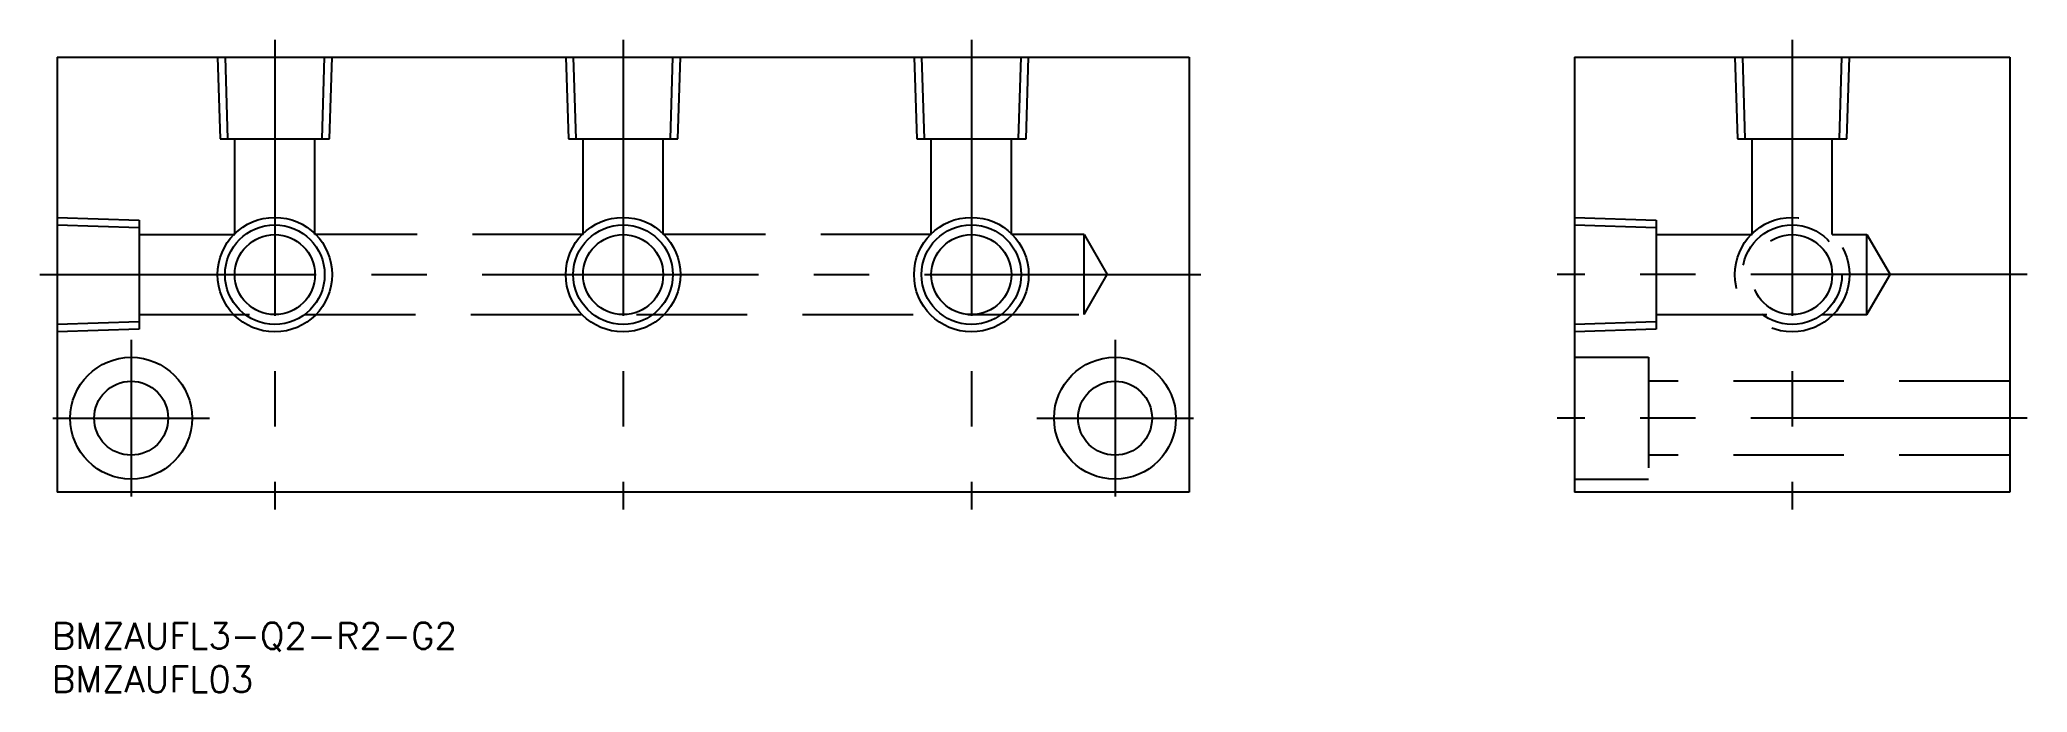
# Model space of a CAD drawing. Extents: x -2 to 226, y -23 to 52.
import ezdxf

# ---------------------------------------------------------------- set-up
doc = ezdxf.new("R2010")
doc.units = 0
doc.linetypes.add('CENTER', pattern=[50.8, 31.75, -6.35, 6.35, -6.35])
doc.linetypes.add('DASHED', pattern=[19.05, 12.7, -6.35])
doc.layers.get('0').update_dxf_attribs({"linetype": 'CONTINUOUS'})
doc.layers.add('CENTER', color=1, linetype='CONTINUOUS')
doc.styles.get("Standard").update_dxf_attribs({"font": 'txt.shx', "height": 3, "bigfont": 'bigfont.shx'})

# ---------------------------------------------------------------- blocks, each defined once
blk = doc.blocks.new('*U2')
at = {"color": 7, "linetype": 'CONTINUOUS'}
blk.add_text('BMZAUFL3-Q2-R2-G2', height=3, dxfattribs=at).set_placement((-0.625, -18))
blk = doc.blocks.new('*U3')
at = {"color": 7, "linetype": 'CONTINUOUS'}
blk.add_text('BMZAUFL03', height=3, dxfattribs=at).set_placement((-0.625, -23))

msp = doc.modelspace()

# ---------------------------------------------------------------- linework, layer by layer
at = {"color": 7, "linetype": 'CONTINUOUS'}
for p, q in [((0, 50), (130, 50)), ((0, 50), (0, 0)), ((130, 50), (130, 0)), ((174.27, 50), (224.27, 50)), ((174.27, 50), (174.27, 0)), ((224.27, 50), (224.27, 0)), ((130, 0), (0, 0)), ((224.27, 0), (174.27, 0))]:
    msp.add_line(p, q, dxfattribs=at)
at = {"color": 3, "linetype": 'DASHED'}
for p, q in [((18.42, 50), (18.72, 40.6)), ((19.28, 50), (19.57, 40.6)), ((30.43, 40.6), (30.72, 50)), ((31.28, 40.6), (31.58, 50)), ((58.42, 50), (58.72, 40.6)), ((59.28, 50), (59.57, 40.6)), ((70.43, 40.6), (70.72, 50)), ((71.28, 40.6), (71.58, 50)), ((98.42, 50), (98.72, 40.6)), ((99.28, 50), (99.57, 40.6)), ((110.43, 40.6), (110.72, 50)), ((111.28, 40.6), (111.58, 50)), ((192.69, 50), (192.99, 40.6)), ((193.55, 50), (193.84, 40.6)), ((204.7, 40.6), (204.99, 50)), ((205.56, 40.6), (205.85, 50)), ((18.72, 40.6), (31.28, 40.6)), ((20.4, 29.6), (20.4, 40.6)), ((29.6, 29.6), (29.6, 40.6)), ((58.72, 40.6), (71.28, 40.6)), ((60.4, 29.6), (60.4, 40.6)), ((69.6, 29.6), (69.6, 40.6)), ((98.72, 40.6), (111.28, 40.6)), ((100.4, 29.6), (100.4, 40.6)), ((109.6, 29.6), (109.6, 40.6)), ((192.99, 40.6), (205.56, 40.6)), ((194.67, 29.6), (194.67, 40.6)), ((203.87, 29.6), (203.87, 40.6)), ((0, 31.58), (9.4, 31.28)), ((0, 30.72), (9.4, 30.43)), ((9.4, 31.28), (9.4, 18.72)), ((174.27, 31.58), (183.67, 31.28)), ((174.27, 30.72), (183.67, 30.43)), ((183.67, 31.28), (183.67, 18.72)), ((9.4, 29.6), (20.4, 29.6)), ((60.4, 29.6), (29.6, 29.6)), ((100.4, 29.6), (69.6, 29.6)), ((117.94, 29.6), (109.6, 29.6)), ((117.94, 29.6), (120.6, 25)), ((117.94, 20.4), (117.94, 29.6)), ((183.67, 29.6), (194.67, 29.6)), ((203.87, 29.6), (207.85, 29.6)), ((207.85, 29.6), (210.51, 25)), ((207.85, 20.4), (207.85, 29.6)), ((117.94, 20.4), (120.6, 25)), ((207.85, 20.4), (210.51, 25)), ((9.4, 19.57), (0, 19.28)), ((9.4, 18.72), (0, 18.42)), ((9.4, 20.4), (117.94, 20.4)), ((183.67, 19.57), (174.27, 19.28)), ((183.67, 18.72), (174.27, 18.42)), ((183.67, 20.4), (207.85, 20.4)), ((174.27, 15.5), (182.77, 15.5)), ((182.77, 15.5), (182.77, 1.5)), ((224.27, 12.75), (182.77, 12.75)), ((224.27, 4.25), (182.77, 4.25)), ((174.27, 1.5), (182.77, 1.5))]:
    msp.add_line(p, q, dxfattribs=at)
at = {"color": 3, "linetype": 'CONTINUOUS'}
for centre in [(25, 25), (65, 25), (105, 25)]:
    msp.add_circle(centre, 6.58, dxfattribs=at)
at = {"color": 7, "linetype": 'CONTINUOUS'}
for centre, radius in [((25, 25), 5.72), ((65, 25), 5.72), ((105, 25), 5.72), ((25, 25), 4.6), ((65, 25), 4.6), ((105, 25), 4.6), ((8.5, 8.5), 7), ((121.5, 8.5), 7), ((8.5, 8.5), 4.25), ((121.5, 8.5), 4.25)]:
    msp.add_circle(centre, radius, dxfattribs=at)
at = {"color": 3, "linetype": 'DASHED'}
for radius in [6.58, 5.72, 4.6]:
    msp.add_circle((199.27, 25), radius, dxfattribs=at)
at = {"layer": 'CENTER', "color": 1, "linetype": 'CENTER'}
for p, q in [((25, 52), (25, -2)), ((65, 52), (65, -2)), ((105, 52), (105, -2)), ((199.27, 52), (199.27, -2)), ((-2, 25), (132, 25)), ((226.27, 25), (172.27, 25)), ((8.5, 17.5), (8.5, -0.5)), ((121.5, 17.5), (121.5, -0.5)), ((-0.5, 8.5), (17.5, 8.5)), ((112.5, 8.5), (130.5, 8.5)), ((226.27, 8.5), (172.27, 8.5))]:
    msp.add_line(p, q, dxfattribs=at)

# ---------------------------------------------------------------- block references
at = {"color": 7, "linetype": 'CONTINUOUS'}
for name in ['*U2', '*U3']:
    msp.add_blockref(name, (0, 0), dxfattribs=at)

doc.saveas('drawing.dxf')
